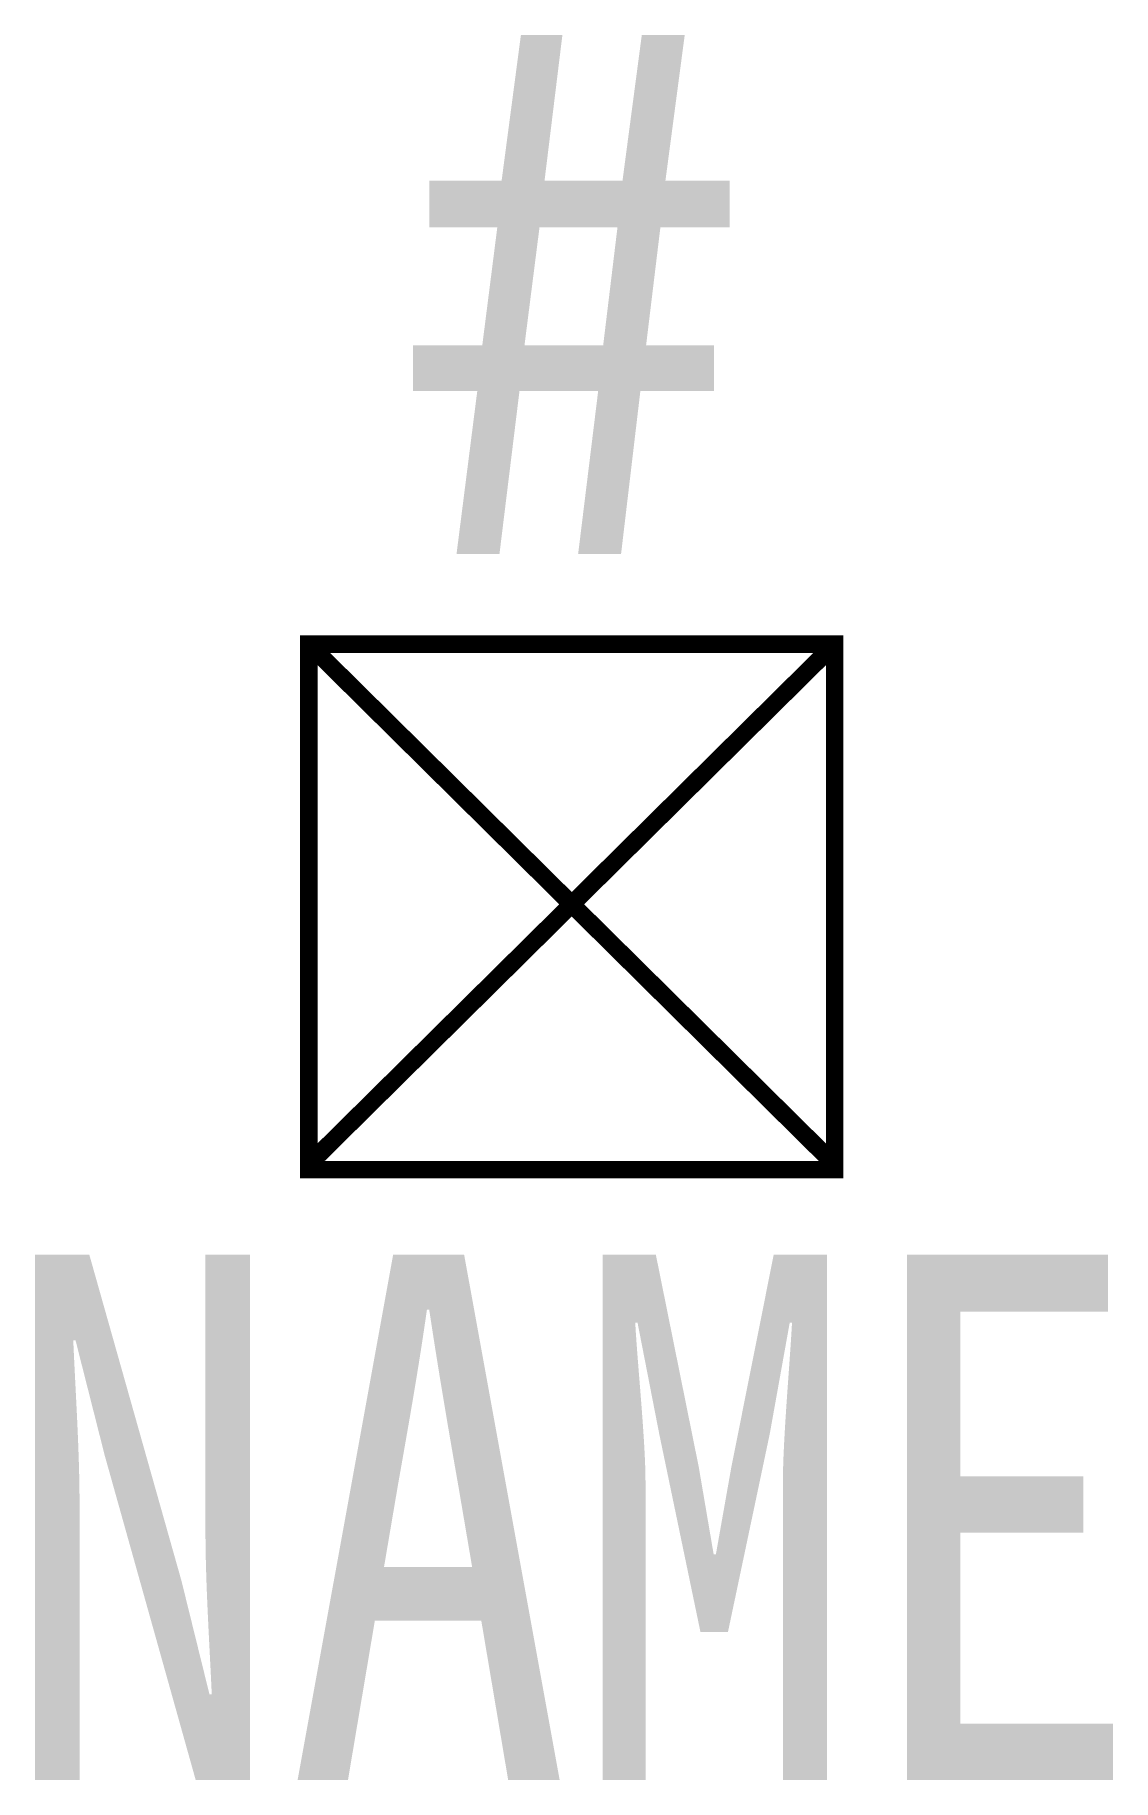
# Model space of a CAD drawing. Header units: inches. Extents: x -3.06 to 3.09, y -5 to 4.96.
import ezdxf
from ezdxf.enums import TextEntityAlignment as Align

# ---------------------------------------------------------------- set-up
doc = ezdxf.new("R2010")
doc.units = ezdxf.units.IN
doc.header["$MEASUREMENT"] = 0
doc.layers.add('CBTC', color=7, linetype='Continuous')
doc.styles.add('HZ', font='', dxfattribs={"width": 0.8})
doc.styles.add('ST', font='', dxfattribs={"width": 0.8})
doc.styles.get('HZ').set_extended_font_data('SimSun')
doc.styles.get('ST').set_extended_font_data('SimSun')

# ---------------------------------------------------------------- blocks, each defined once
blk = doc.blocks.new('DT_SYMBOL_WELL')
at = {"layer": 'CBTC', "color": 7, "style": 'ST'}
blk.add_text('#', height=3, dxfattribs=at).set_placement((0, 0), align=Align.MIDDLE_CENTER)

msp = doc.modelspace()

# ---------------------------------------------------------------- linework, layer by layer
at = {"color": 7, "const_width": 0.1}
for points in [[(1.5, 1.4847), (-1.5, -1.4847)], [(-1.5, 1.4847), (1.5, -1.4847)]]:
    msp.add_lwpolyline(points, dxfattribs=at)
msp.add_lwpolyline([(-1.5, 1.4847), (-1.5, -1.5153), (1.5, -1.5153), (1.5, 1.4847)], close=True, dxfattribs=at)

# ---------------------------------------------------------------- block references
msp.add_blockref('DT_SYMBOL_WELL', (0, 3.5))

# ---------------------------------------------------------------- texts
at = {"style": 'HZ', "width": 0.8}
msp.add_attdef('NAME', text='RB000', height=3, dxfattribs=at).set_placement((0, -3.5), align=Align.MIDDLE_CENTER)

doc.saveas('drawing.dxf')
